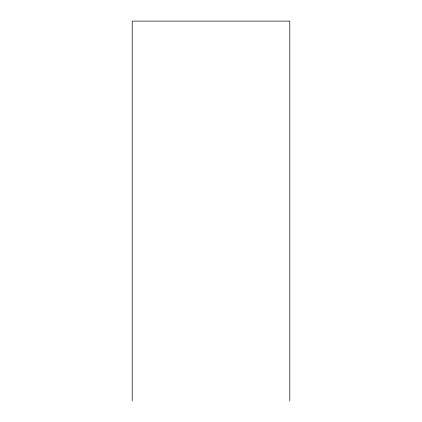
<?xml version="1.0" encoding="UTF-8"?>
<svg xmlns="http://www.w3.org/2000/svg" width="422" height="422" viewBox="0 0 422 422"><rect width="100%" height="100%" fill="white"/><g stroke="black" fill="none" stroke-linecap="round" stroke-linejoin="round"><path stroke-width="0.63" d="M289.798 400.9L289.798 21.1L132.202 21.1L132.202 400.9"/></g></svg>
